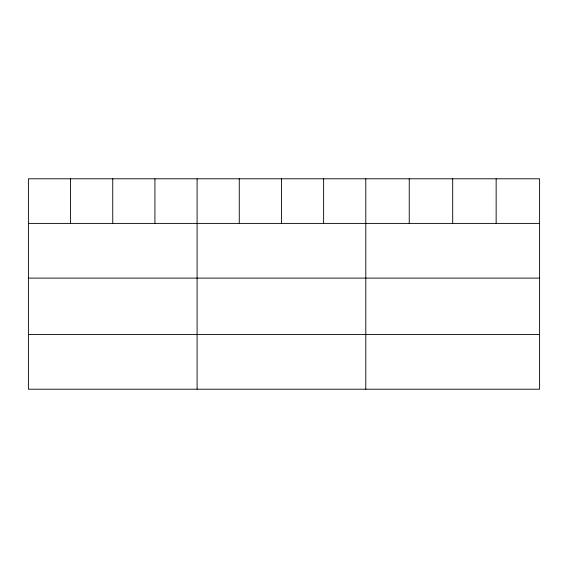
<?xml version="1.0" encoding="UTF-8"?>
<svg xmlns="http://www.w3.org/2000/svg" width="568" height="568" viewBox="0 0 568 568"><rect width="100%" height="100%" fill="white"/><g stroke="black" fill="none" stroke-linecap="round" stroke-linejoin="round"><path stroke-width="0.85" d="M539.6 223.401L539.6 389.208L28.4 389.208L28.4 178.792L539.6 178.792L539.6 223.401L28.4 223.401M28.4 278.114L539.6 278.114M28.4 334.488L539.6 334.488M496.148 178.792L496.148 223.401M452.696 178.792L452.696 223.401M409.244 178.792L409.244 223.401M365.792 178.792L365.792 389.208M323.618 178.792L323.618 223.401M281.444 178.792L281.444 223.401M239.27 178.792L239.27 223.401M197.096 178.792L197.096 389.208M154.922 178.792L154.922 223.401M112.748 178.792L112.748 223.401M70.574 178.792L70.574 223.401"/></g></svg>
